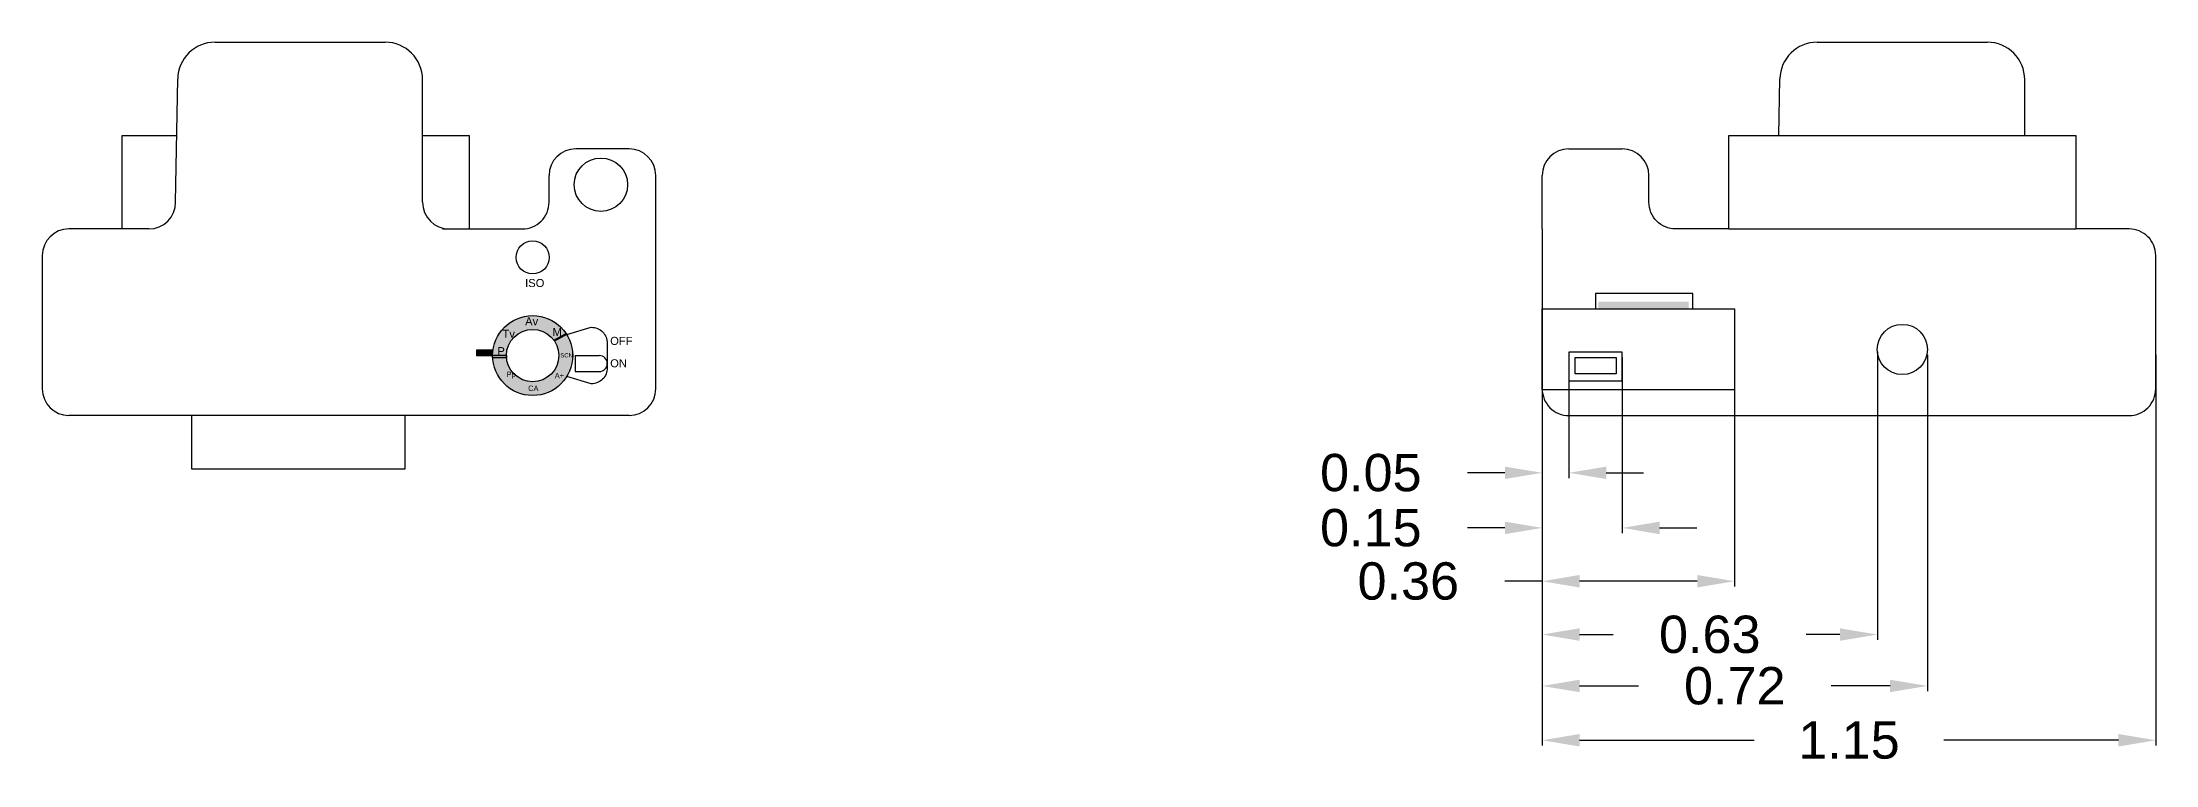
# Model space of a CAD drawing. Header units: millimetres. Extents: x 0.6 to 33.7, y 1.5 to 10.4.
# Drawn here: x 13.377 to 17.338, y 7.498 to 8.853 of the extents above; entities that cross this region are included whole.
import ezdxf

# ---------------------------------------------------------------- set-up
doc = ezdxf.new("R2010")
doc.units = ezdxf.units.MM
doc.header["$MEASUREMENT"] = 0
for name, color, linetype in [('butoane', 222, 'Continuous'), ('buton blitz', 80, 'Continuous'), ('camera', 11, 'Continuous'), ('cotare', 100, 'Continuous'), ('detalii cameră', 13, 'Continuous'), ('SELECTOR DE MODURI', 223, 'Continuous')]:
    doc.layers.add(name, color=color, linetype=linetype)
doc.styles.get("Standard").update_dxf_attribs({"font": 'arial.ttf'})
doc.dimstyles.get("Standard").update_dxf_attribs({"dimtxt": 0.18, "dimasz": 0.18, "dimexe": 0.18, "dimexo": 0.0625, "dimgap": 0.09, "dimtad": 0, "dimtih": 1, "dimtoh": 1, "dimdec": 4, "dimzin": 0, "dimdsep": 46, "dimtxsty": 'Standard', "dimcen": 0.09, "dimadec": 0, "dimazin": 0, "dimtfac": 1, "dimtdec": 4, "dimtofl": 0, "dimtmove": 0, "dimatfit": 3, "dimfxl": 1, "dimtolj": 1, "dimtzin": 0, "dimarcsym": 0})

# ---------------------------------------------------------------- blocks, each defined once
blk = doc.blocks.new('*D47')
at = {"layer": 'cotare', "color": 0, "lineweight": -2, "transparency": 16777216}
for p, q in [((16.1883, 8.2671), (16.1883, 7.8325)), ((16.5488, 8.2671), (16.5488, 7.8325)), ((16.1883, 7.8425), (16.1183, 7.8425)), ((16.4788, 7.8425), (16.2583, 7.8425))]:
    blk.add_line(p, q, dxfattribs=at)
at = {"layer": 'cotare', "color": 0, "transparency": 16777216}
for points in [[(16.2583, 7.8542), (16.2583, 7.8308), (16.1883, 7.8425)], [(16.4788, 7.8542), (16.4788, 7.8308), (16.5488, 7.8425)]]:
    blk.add_solid(points, dxfattribs=at)
at = {"layer": 'Defpoints', "color": 0, "transparency": 16777216}
for p in [(16.1883, 8.2771), (16.5488, 8.2771), (16.5488, 7.8425)]:
    blk.add_point(p, dxfattribs=at)
at = {"layer": 'cotare', "color": 0, "transparency": 16777216, "insert": (15.9374, 7.8425), "char_height": 0.07, "attachment_point": 5}
blk.add_mtext('\\A1;0.36', dxfattribs=at)
blk = doc.blocks.new('*D48')
at = {"layer": 'cotare', "color": 0, "lineweight": -2, "transparency": 16777216}
for p, q in [((16.1883, 8.2368), (16.1883, 8.0358)), ((16.2383, 8.2368), (16.2383, 8.0358)), ((16.1183, 8.0458), (16.0483, 8.0458)), ((16.3083, 8.0458), (16.3783, 8.0458))]:
    blk.add_line(p, q, dxfattribs=at)
at = {"layer": 'cotare', "color": 0, "transparency": 16777216}
for points in [[(16.1183, 8.0574), (16.1183, 8.0341), (16.1883, 8.0458)], [(16.3083, 8.0574), (16.3083, 8.0341), (16.2383, 8.0458)]]:
    blk.add_solid(points, dxfattribs=at)
at = {"layer": 'Defpoints', "color": 0, "transparency": 16777216}
for p in [(16.1883, 8.2468), (16.2383, 8.2468), (16.2383, 8.0458)]:
    blk.add_point(p, dxfattribs=at)
at = {"layer": 'cotare', "color": 0, "transparency": 16777216, "insert": (15.8671, 8.0458), "char_height": 0.07, "attachment_point": 5}
blk.add_mtext('\\A1;0.05', dxfattribs=at)
blk = doc.blocks.new('*D49')
at = {"layer": 'cotare', "color": 0, "lineweight": -2, "transparency": 16777216}
for p, q in [((16.1883, 8.2671), (16.1883, 7.9325)), ((16.3384, 8.2621), (16.3384, 7.9325)), ((16.1183, 7.9425), (16.0483, 7.9425)), ((16.4084, 7.9425), (16.4784, 7.9425))]:
    blk.add_line(p, q, dxfattribs=at)
at = {"layer": 'cotare', "color": 0, "transparency": 16777216}
for points in [[(16.1183, 7.9542), (16.1183, 7.9308), (16.1883, 7.9425)], [(16.4084, 7.9542), (16.4084, 7.9308), (16.3384, 7.9425)]]:
    blk.add_solid(points, dxfattribs=at)
at = {"layer": 'Defpoints', "color": 0, "transparency": 16777216}
for p in [(16.1883, 8.2771), (16.3384, 8.2721), (16.3384, 7.9425)]:
    blk.add_point(p, dxfattribs=at)
at = {"layer": 'cotare', "color": 0, "transparency": 16777216, "insert": (15.8671, 7.9425), "char_height": 0.07, "attachment_point": 5}
blk.add_mtext('\\A1;0.15', dxfattribs=at)
blk = doc.blocks.new('*D50')
at = {"layer": 'cotare', "color": 0, "lineweight": -2, "transparency": 16777216}
for p, q in [((16.1883, 8.3432), (16.1883, 7.7325)), ((16.8165, 8.2724), (16.8165, 7.7325)), ((16.2583, 7.7425), (16.3215, 7.7425)), ((16.7465, 7.7425), (16.6833, 7.7425))]:
    blk.add_line(p, q, dxfattribs=at)
at = {"layer": 'cotare', "color": 0, "transparency": 16777216}
for points in [[(16.2583, 7.7542), (16.2583, 7.7308), (16.1883, 7.7425)], [(16.7465, 7.7542), (16.7465, 7.7308), (16.8165, 7.7425)]]:
    blk.add_solid(points, dxfattribs=at)
at = {"layer": 'Defpoints', "color": 0, "transparency": 16777216}
for p in [(16.1883, 8.3532), (16.8165, 8.2824), (16.8165, 7.7425)]:
    blk.add_point(p, dxfattribs=at)
at = {"layer": 'cotare', "color": 0, "transparency": 16777216, "insert": (16.5024, 7.7425), "char_height": 0.07, "attachment_point": 5}
blk.add_mtext('\\A1;0.63', dxfattribs=at)
blk = doc.blocks.new('*D51')
at = {"layer": 'cotare', "color": 0, "lineweight": -2, "transparency": 16777216}
for p, q in [((16.1883, 8.2671), (16.1883, 7.6361)), ((16.9104, 8.2671), (16.9104, 7.6361)), ((16.2583, 7.6461), (16.3688, 7.6461)), ((16.8404, 7.6461), (16.7299, 7.6461))]:
    blk.add_line(p, q, dxfattribs=at)
at = {"layer": 'cotare', "color": 0, "transparency": 16777216}
for points in [[(16.2583, 7.6578), (16.2583, 7.6345), (16.1883, 7.6461)], [(16.8404, 7.6578), (16.8404, 7.6345), (16.9104, 7.6461)]]:
    blk.add_solid(points, dxfattribs=at)
at = {"layer": 'Defpoints', "color": 0, "transparency": 16777216}
for p in [(16.1883, 8.2771), (16.9104, 8.2771), (16.9104, 7.6461)]:
    blk.add_point(p, dxfattribs=at)
at = {"layer": 'cotare', "color": 0, "transparency": 16777216, "insert": (16.5493, 7.6461), "char_height": 0.07, "attachment_point": 5}
blk.add_mtext('\\A1;0.72', dxfattribs=at)
blk = doc.blocks.new('*D52')
at = {"layer": 'cotare', "color": 0, "lineweight": -2, "transparency": 16777216}
for p, q in [((16.1883, 8.2671), (16.1883, 7.5343)), ((17.3383, 8.2671), (17.3383, 7.5343)), ((16.2583, 7.5443), (16.5854, 7.5443)), ((17.2683, 7.5443), (16.9412, 7.5443))]:
    blk.add_line(p, q, dxfattribs=at)
at = {"layer": 'cotare', "color": 0, "transparency": 16777216}
for points in [[(16.2583, 7.556), (16.2583, 7.5326), (16.1883, 7.5443)], [(17.2683, 7.556), (17.2683, 7.5326), (17.3383, 7.5443)]]:
    blk.add_solid(points, dxfattribs=at)
at = {"layer": 'Defpoints', "color": 0, "transparency": 16777216}
for p in [(16.1883, 8.2771), (17.3383, 8.2771), (17.3383, 7.5443)]:
    blk.add_point(p, dxfattribs=at)
at = {"layer": 'cotare', "color": 0, "transparency": 16777216, "insert": (16.7633, 7.5443), "char_height": 0.07, "attachment_point": 5}
blk.add_mtext('\\A1;1.15', dxfattribs=at)

msp = doc.modelspace()

# ---------------------------------------------------------------- hatches: boundary and pattern name
at = {"layer": 'camera', "true_color": 0x93278f}
h = msp.add_hatch(color=217, dxfattribs=at)
h.dxf.hatch_style = 1
h.paths.add_polyline_path([(16.4628, 8.3665), (16.2936, 8.3665), (16.2936, 8.3532), (16.4628, 8.3532)])
at = {"layer": 'camera', "true_color": 0x642165}
h = msp.add_hatch(color=219, dxfattribs=at)
h.dxf.hatch_style = 1
h.paths.add_polyline_path([(14.3453, 8.2657, -0.958672), (14.2472, 8.2615), (14.2213, 8.2615, 0.972758), (14.3711, 8.2657, 1), (14.2211, 8.2657), (14.247, 8.2657, -1)])
h = msp.add_hatch(color=219, dxfattribs=at)
h.dxf.hatch_style = 1
h.paths.add_polyline_path([(14.3582, 8.3079), (14.3355, 8.2955, 0.013809), (14.3375, 8.2919), (14.3603, 8.3043), (14.3601, 8.3046, -0.01913)])
at = {"layer": 'camera'}
h = msp.add_hatch(color=0, dxfattribs=at)
h.dxf.hatch_style = 1
h.paths.add_polyline_path([(14.1911, 8.2757), (14.1911, 8.2657), (14.2211, 8.2657), (14.2211, 8.2757)])

# ---------------------------------------------------------------- linework, layer by layer
msp.add_lwpolyline([(14.2211, 8.2657), (14.2211, 8.2757), (14.1911, 8.2757), (14.1911, 8.2657), (14.2211, 8.2657), (14.2211, 8.2757)])
at = {"layer": 'butoane', "ltscale": 2}
msp.add_line((14.247, 8.2657), (14.2211, 8.2657), dxfattribs=at)
at = {"layer": 'butoane'}
for points in [[(16.2884, 8.3532), (16.4708, 8.3532), (16.4708, 8.3818), (16.2884, 8.3818)], [(16.1883, 8.3532), (16.5488, 8.3532), (16.5488, 8.2011), (16.1883, 8.2011)], [(14.2211, 8.2657), (14.247, 8.2657), (14.247, 8.2657), (14.2211, 8.2657)], [(14.2211, 8.2657), (14.2472, 8.2657), (14.2472, 8.2615), (14.2211, 8.2615)]]:
    msp.add_lwpolyline(points, close=True, dxfattribs=at)
msp.add_lwpolyline([(14.3601, 8.3049), (14.406, 8.3187, -0.414214), (14.436, 8.2887), (14.436, 8.2426, -0.414214), (14.406, 8.2126), (14.3601, 8.2264)], format="xyb", dxfattribs=at)
at = {"layer": 'buton blitz'}
msp.add_circle((14.424, 8.5861), 0.05, dxfattribs=at)
at = {"layer": 'camera'}
for p, q in [((13.7008, 8.8532), (14.0197, 8.8532)), ((16.7038, 8.8532), (17.0228, 8.8532)), ((13.6269, 8.5532), (13.6308, 8.7843)), ((14.0897, 8.5532), (14.0897, 8.7832)), ((16.6321, 8.6782), (16.6338, 8.7843)), ((17.0928, 8.6782), (17.0928, 8.7832)), ((13.5269, 8.5032), (13.5269, 8.6782)), ((13.5269, 8.6782), (13.6289, 8.6782)), ((14.0897, 8.6782), (14.1769, 8.6782)), ((14.1769, 8.6782), (14.1769, 8.5032)), ((16.5383, 8.5032), (16.5383, 8.6782)), ((16.5383, 8.6782), (17.1883, 8.6782)), ((17.1883, 8.6782), (17.1883, 8.5032)), ((14.4769, 8.6532), (14.3769, 8.6532)), ((16.2383, 8.6532), (16.3383, 8.6532)), ((14.5269, 8.2032), (14.5269, 8.6032)), ((16.1883, 8.5032), (16.1883, 8.6032)), ((13.5269, 8.5032), (13.5269, 8.5376)), ((13.5769, 8.5032), (13.4269, 8.5032)), ((14.1269, 8.5032), (14.2769, 8.5032)), ((13.3769, 8.4532), (13.3769, 8.2032)), ((14.4769, 8.1532), (13.4269, 8.1532)), ((13.6569, 8.1532), (13.6569, 8.0532)), ((14.0569, 8.0532), (14.0569, 8.1532)), ((13.6569, 8.0532), (14.0569, 8.0532))]:
    msp.add_line(p, q, dxfattribs=at)
for points in [[(14.1769, 8.5032), (14.2769, 8.5032, 0.414214), (14.3269, 8.5532), (14.3269, 8.6032)], [(16.5383, 8.5032), (16.4383, 8.5032, -0.414214), (16.3883, 8.5532), (16.3883, 8.6032)], [(16.1883, 8.5032), (16.1883, 8.2032, 0.414214), (16.2383, 8.1532), (17.2883, 8.1532, 0.414214), (17.3383, 8.2032), (17.3383, 8.4532, 0.414214), (17.2883, 8.5032), (17.1883, 8.5032)]]:
    msp.add_lwpolyline(points, format="xyb", dxfattribs=at)
for centre, radius, start, end in [((13.7008, 8.7832), 0.07, 90, 179.0452), ((14.0197, 8.7832), 0.07, 0, 90), ((16.7038, 8.7832), 0.07, 90, 179.0452), ((17.0228, 8.7832), 0.07, 0, 90), ((14.3769, 8.6032), 0.05, 90, 180), ((14.4769, 8.6032), 0.05, 0, 90), ((16.2383, 8.6032), 0.05, 90, 180), ((16.3383, 8.6032), 0.05, 0, 90), ((13.5769, 8.5532), 0.05, 270, 0), ((14.1397, 8.5532), 0.05, 180, 270), ((13.4269, 8.4532), 0.05, 90, 180), ((13.4269, 8.2032), 0.05, 180, 270), ((14.4769, 8.2032), 0.05, 270, 0)]:
    msp.add_arc(centre, radius, start, end, dxfattribs=at)
at = {"layer": 'detalii cameră'}
msp.add_line((16.5383, 8.5032), (17.1883, 8.5032), dxfattribs=at)
for points in [[(16.3384, 8.2721), (16.2383, 8.2721), (16.2383, 8.2181), (16.3384, 8.2181)], [(16.3271, 8.2315), (16.2499, 8.2315), (16.2499, 8.2619), (16.3271, 8.2619)]]:
    msp.add_lwpolyline(points, close=True, dxfattribs=at)
for centre, radius in [((14.2961, 8.4498), 0.031), ((16.8633, 8.2771), 0.0471)]:
    msp.add_circle(centre, radius, dxfattribs=at)
at = {"layer": 'SELECTOR DE MODURI'}
for p, q in [((14.376, 8.2656), (14.421, 8.2656)), ((14.376, 8.2656), (14.376, 8.2356)), ((14.376, 8.2356), (14.421, 8.2356))]:
    msp.add_line(p, q, dxfattribs=at)
for radius in [0.075, 0.0491]:
    msp.add_circle((14.2961, 8.2657), radius, dxfattribs=at)
msp.add_arc((14.421, 8.2506), 0.015, 270, 90, dxfattribs=at)

# ---------------------------------------------------------------- texts
at = {"attachment_point": 1}
for s, insert, char_height in [('ISO', (14.282, 8.4092), 0.015), ('Av', (14.282, 8.3374), 0.015), ('P', (14.23, 8.2815), 0.015), ('Tv', (14.2396, 8.314), 0.015), ('M', (14.3333, 8.3172, 0.1799), 0.015), ('OFF', (14.4414, 8.3007), 0.015), ('SCN', (14.3479, 8.2702), 0.008), ('ON', (14.4414, 8.2587), 0.015), ('^I{\\H0.66667x;Pp}', (14.2414, 8.2355), 0.015), ('CA', (14.2876, 8.2094), 0.01), ('A+', (14.3375, 8.233), 0.01)]:
    msp.add_mtext_dynamic_manual_height_columns(s, width=0.025877, gutter_width=1, heights=[0], dxfattribs=dict(at, insert=insert, char_height=char_height))

# ---------------------------------------------------------------- dimensions: what is measured, and where the dimension line sits
at = {"layer": 'cotare'}
for base, p1, p2, picture, middle in [((16.8165, 7.7425), (16.1883, 8.3532), (16.8165, 8.2824), '*D50', (16.5024, 7.7425)), ((16.3384, 7.9425), (16.1883, 8.2771), (16.3384, 8.2721), '*D49', (15.8671, 7.9425)), ((16.2383, 8.0458), (16.1883, 8.2468), (16.2383, 8.2468), '*D48', (15.8671, 8.0458)), ((16.5488, 7.8425), (16.1883, 8.2771), (16.5488, 8.2771), '*D47', (15.9374, 7.8425)), ((16.9104, 7.6461), (16.1883, 8.2771), (16.9104, 8.2771), '*D51', (16.5493, 7.6461)), ((17.3383, 7.5443), (16.1883, 8.2771), (17.3383, 8.2771), '*D52', (16.7633, 7.5443))]:
    dim = msp.add_linear_dim(base=base, p1=p1, p2=p2, dimstyle='Standard', override={"dimtxt": 0.07, "dimasz": 0.07, "dimexe": 0.01, "dimexo": 0.01, "dimdec": 2}, dxfattribs=at)
    dim.commit()
    dim.dimension.update_dxf_attribs({"geometry": picture, "text_midpoint": middle, "dimtype": 160})

doc.saveas('drawing.dxf')
